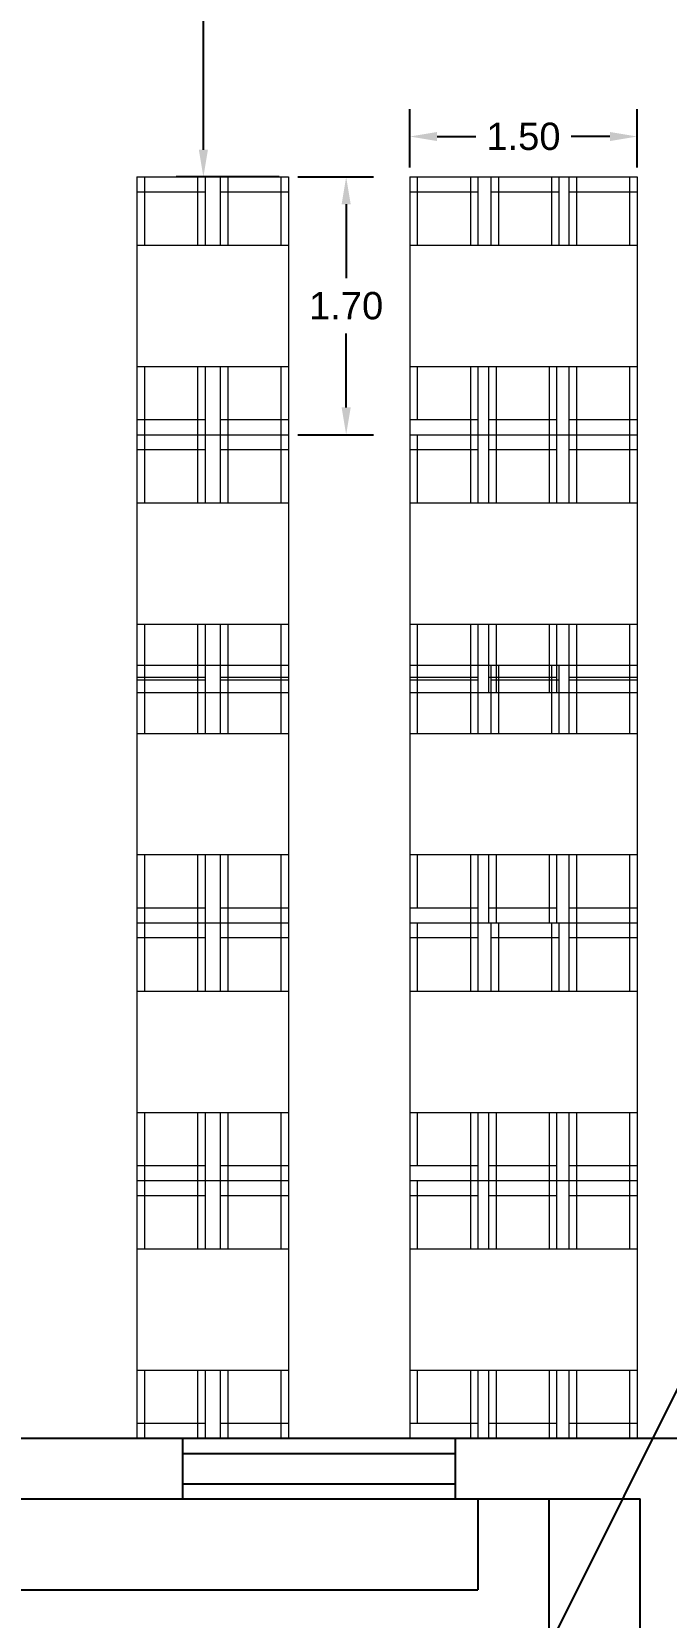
# Model space of a CAD drawing. Header units: inches. Extents: x 101 to 668, y -217 to 99.
# Drawn here: x 140.81 to 144.99, y 3.13 to 13.59 of the extents above; entities that cross this region are included whole.
import ezdxf

# ---------------------------------------------------------------- set-up
doc = ezdxf.new("R2010")
doc.units = ezdxf.units.IN
doc.header["$MEASUREMENT"] = 0
doc.layers.add('FUR', color=1, linetype='Continuous', lineweight=15)
doc.styles.get("Standard").update_dxf_attribs({"font": 'arial.ttf'})
doc.dimstyles.get("Standard").update_dxf_attribs({"dimtxt": 0.18, "dimasz": 0.18, "dimexe": 0.18, "dimexo": 0.0625, "dimgap": 0.09, "dimtad": 0, "dimtih": 1, "dimtoh": 1, "dimdec": 4, "dimzin": 0, "dimdsep": 46, "dimtxsty": 'Standard', "dimcen": 0.09, "dimadec": 0, "dimazin": 0, "dimtfac": 1, "dimtdec": 4, "dimtofl": 0, "dimtmove": 0, "dimatfit": 3, "dimfxl": 1, "dimtolj": 1, "dimtzin": 0, "dimarcsym": 0})

# ---------------------------------------------------------------- blocks, each defined once
blk = doc.blocks.new('*D68')
at = {"color": 0, "lineweight": -2}
for p, q in [((142.257, 14.978), (141.758, 14.978)), ((141.938, 14.798), (141.938, 14.167)), ((141.938, 12.808), (141.938, 13.803)), ((142.437, 12.628), (141.758, 12.628))]:
    blk.add_line(p, q, dxfattribs=at)
at = {"color": 0}
for points in [[(141.908, 14.798), (141.968, 14.798), (141.938, 14.978)], [(141.908, 12.808), (141.968, 12.808), (141.938, 12.628)]]:
    blk.add_solid(points, dxfattribs=at)
at = {"layer": 'Defpoints', "color": 0}
for p in [(141.938, 14.978), (142.32, 14.978), (142.5, 12.628)]:
    blk.add_point(p, dxfattribs=at)
at = {"color": 0, "insert": (141.938, 13.985), "char_height": 0.18, "attachment_point": 5}
blk.add_mtext('\\A1;2.35', dxfattribs=at)
blk = doc.blocks.new('*D108')
at = {"color": 0, "lineweight": -2}
for p, q in [((143.3, 12.691), (143.3, 13.075)), ((144.8, 12.691), (144.8, 13.075)), ((143.48, 12.895), (143.735, 12.895)), ((144.62, 12.895), (144.365, 12.895))]:
    blk.add_line(p, q, dxfattribs=at)
at = {"color": 0}
for points in [[(143.48, 12.925), (143.48, 12.865), (143.3, 12.895)], [(144.62, 12.925), (144.62, 12.865), (144.8, 12.895)]]:
    blk.add_solid(points, dxfattribs=at)
at = {"layer": 'Defpoints', "color": 0}
for p in [(144.8, 12.895), (143.3, 12.628), (144.8, 12.628)]:
    blk.add_point(p, dxfattribs=at)
at = {"color": 0, "insert": (144.05, 12.895), "char_height": 0.18, "attachment_point": 5}
blk.add_mtext('\\A1;1.50', dxfattribs=at)
blk = doc.blocks.new('*D109')
at = {"color": 0, "lineweight": -2}
for p, q in [((142.562, 12.628), (143.06, 12.628)), ((142.88, 12.448), (142.88, 11.96)), ((142.88, 11.108), (142.88, 11.596)), ((142.562, 10.928), (143.06, 10.928))]:
    blk.add_line(p, q, dxfattribs=at)
at = {"color": 0}
for points in [[(142.85, 12.448), (142.91, 12.448), (142.88, 12.628)], [(142.85, 11.108), (142.91, 11.108), (142.88, 10.928)]]:
    blk.add_solid(points, dxfattribs=at)
at = {"layer": 'Defpoints', "color": 0}
for p in [(142.5, 12.628), (142.5, 10.928), (142.88, 10.928)]:
    blk.add_point(p, dxfattribs=at)
at = {"color": 0, "insert": (142.88, 11.778), "char_height": 0.18, "attachment_point": 5}
blk.add_mtext('\\A1;1.70', dxfattribs=at)

msp = doc.modelspace()

# ---------------------------------------------------------------- linework, layer by layer
for p, q in [((161.24949, 37.08583), (135.75324, -14.03406)), ((129.19961, 4.30825), (146.74461, 4.30825)), ((141.79961, 4.30825), (141.79961, 3.90825)), ((141.79961, 4.30825), (141.79961, 3.90825)), ((143.59961, 4.30825), (143.59961, 3.90825)), ((141.79961, 4.20825), (143.59961, 4.20825)), ((141.79961, 4.00825), (143.59961, 4.00825)), ((128.79961, 3.90825), (144.81961, 3.90825)), ((141.79961, 3.90825), (141.79961, 3.90825)), ((143.74961, 3.90825), (143.74961, 3.30825)), ((144.21961, -1.04175), (144.21961, 3.90825)), ((144.81961, -1.04175), (144.81961, 3.90825)), ((130.84961, 3.30825), (143.74961, 3.30825))]:
    msp.add_line(p, q)
at = {"layer": 'FUR', "lineweight": 20}
for p, q in [((141.49961, 12.62825), (141.49961, 10.92825)), ((141.49961, 12.62825), (141.94961, 12.62825)), ((141.49961, 12.62825), (142.49961, 12.62825)), ((141.54961, 12.62825), (141.54961, 12.17825)), ((141.89961, 12.62825), (141.89961, 12.17825)), ((141.94961, 12.62825), (141.94961, 12.17825)), ((142.04961, 12.62825), (142.49961, 12.62825)), ((142.04961, 12.62825), (142.04961, 12.17825)), ((142.09961, 12.62825), (142.09961, 12.17825)), ((142.44961, 12.62825), (142.44961, 12.17825)), ((142.49961, 12.62825), (142.49961, 12.17825)), ((142.49961, 12.62825), (142.49961, 11.37825)), ((143.29961, 12.62825), (143.29961, 11.37825)), ((143.29961, 12.62825), (143.29961, 12.17825)), ((143.29961, 12.62825), (143.74961, 12.62825)), ((143.29961, 12.62825), (144.79961, 12.62825)), ((143.34961, 12.62825), (143.34961, 12.17825)), ((143.69961, 12.62825), (143.69961, 12.17825)), ((143.74961, 12.62825), (143.74961, 12.17825)), ((143.83426, 12.62825), (143.83426, 12.17825)), ((143.88426, 12.62825), (143.88426, 12.17825)), ((143.94961, 12.62825), (144.39961, 12.62825)), ((144.23426, 12.62825), (144.23426, 12.17825)), ((144.28426, 12.62825), (144.28426, 12.17825)), ((144.34961, 12.62825), (144.34961, 12.17825)), ((144.39961, 12.62825), (144.39961, 12.17825)), ((144.74961, 12.62825), (144.74961, 12.17825)), ((144.79961, 12.62825), (144.79961, 10.92825)), ((144.79961, 12.62825), (144.79961, 12.17825)), ((141.94961, 12.52825), (141.49961, 12.52825)), ((142.49961, 12.52825), (142.04961, 12.52825)), ((143.74961, 12.52825), (143.29961, 12.52825)), ((144.28426, 12.52825), (143.83426, 12.52825)), ((144.79961, 12.52825), (144.34961, 12.52825)), ((142.04961, 12.37825), (142.04961, 12.17825)), ((143.29961, 12.37825), (143.29961, 12.17825)), ((143.83426, 12.37825), (143.83426, 12.17825)), ((141.49961, 12.17825), (142.04961, 12.17825)), ((142.04961, 12.17825), (142.49961, 12.17825)), ((143.29961, 12.17825), (143.83426, 12.17825)), ((143.29961, 12.17825), (143.29961, 11.37825)), ((143.83426, 12.17825), (144.34961, 12.17825)), ((144.34961, 12.17825), (144.79961, 12.17825)), ((141.49961, 11.37825), (142.04961, 11.37825)), ((141.54961, 11.37825), (141.54961, 10.92825)), ((141.89961, 11.37825), (141.89961, 10.92825)), ((141.94961, 11.37825), (141.94961, 10.92825)), ((142.04961, 11.37825), (142.49961, 11.37825)), ((142.04961, 11.37825), (142.04961, 10.92825)), ((142.09961, 11.37825), (142.09961, 10.92825)), ((142.44961, 11.37825), (142.44961, 10.92825)), ((142.49961, 11.37825), (142.49961, 10.92825)), ((142.49961, 11.37825), (142.49961, 10.92825)), ((143.29961, 11.37825), (143.81882, 11.37825)), ((143.29961, 11.37825), (143.29961, 10.92825)), ((143.34961, 11.37825), (143.34961, 11.02825)), ((143.69961, 11.37825), (143.69961, 10.92825)), ((143.74961, 11.37825), (143.74961, 10.92825)), ((143.81882, 11.37825), (144.34961, 11.37825)), ((143.81882, 11.37825), (143.81882, 10.92825)), ((143.86882, 11.37825), (143.86882, 10.92825)), ((144.21882, 11.37825), (144.21882, 10.92825)), ((144.26882, 11.37825), (144.26882, 10.92825)), ((144.34961, 11.37825), (144.79961, 11.37825)), ((144.34961, 11.37825), (144.34961, 10.92825)), ((144.39961, 11.37825), (144.39961, 10.92825)), ((144.74961, 11.37825), (144.74961, 10.92825)), ((144.79961, 11.37825), (144.79961, 10.92825)), ((141.49961, 11.02825), (141.94961, 11.02825)), ((142.04961, 11.02825), (142.49961, 11.02825)), ((143.29961, 11.02825), (143.74961, 11.02825)), ((143.81882, 11.02825), (144.26882, 11.02825)), ((144.34961, 11.02825), (144.79961, 11.02825)), ((141.49961, 10.92825), (141.94961, 10.92825)), ((141.49961, 10.92825), (142.49961, 10.92825)), ((141.49961, 10.92825), (141.49961, 9.22825)), ((141.49961, 10.92825), (141.49961, 9.22825)), ((141.49961, 10.92825), (141.94961, 10.92825)), ((141.49961, 10.92825), (142.49961, 10.92825)), ((141.54961, 10.92825), (141.54961, 10.47825)), ((141.89961, 10.92825), (141.89961, 10.47825)), ((141.94961, 10.92825), (141.94961, 10.47825)), ((142.04961, 10.92825), (142.49961, 10.92825)), ((142.04961, 10.92825), (142.04961, 10.47825)), ((142.09961, 10.92825), (142.09961, 10.47825)), ((142.14961, 10.92825), (142.49961, 10.92825)), ((142.44961, 10.92825), (142.44961, 10.47825)), ((142.49961, 10.92825), (142.49961, 10.47825)), ((142.49961, 10.92825), (142.49961, 9.67825)), ((143.29961, 10.92825), (143.74961, 10.92825)), ((143.29961, 10.92825), (144.79961, 10.92825)), ((143.29961, 10.92825), (143.29961, 9.67825)), ((143.29961, 10.92825), (143.29961, 10.47825)), ((143.29961, 10.92825), (143.74961, 10.92825)), ((143.29961, 10.92825), (144.79961, 10.92825)), ((143.34961, 10.92825), (143.34961, 10.47825)), ((143.69961, 10.92825), (143.69961, 10.47825)), ((143.74961, 10.92825), (143.74961, 10.47825)), ((143.81882, 10.92825), (143.81882, 10.47825)), ((143.86882, 10.92825), (143.86882, 10.47825)), ((143.94961, 10.92825), (144.39961, 10.92825)), ((143.94961, 10.92825), (144.39961, 10.92825)), ((144.21882, 10.92825), (144.21882, 10.47825)), ((144.26882, 10.92825), (144.26882, 10.47825)), ((144.34961, 10.92825), (144.34961, 10.47825)), ((144.39961, 10.92825), (144.39961, 10.47825)), ((144.74961, 10.92825), (144.74961, 10.47825)), ((144.79961, 10.92825), (144.79961, 9.22825)), ((144.79961, 10.92825), (144.79961, 10.47825)), ((141.94961, 10.82825), (141.49961, 10.82825)), ((142.49961, 10.82825), (142.04961, 10.82825)), ((143.74961, 10.82825), (143.29961, 10.82825)), ((144.26882, 10.82825), (143.81882, 10.82825)), ((144.79961, 10.82825), (144.34961, 10.82825)), ((142.04961, 10.67825), (142.04961, 10.47825)), ((143.29961, 10.67825), (143.29961, 10.47825)), ((141.49961, 10.47825), (142.04961, 10.47825)), ((142.04961, 10.47825), (142.49961, 10.47825)), ((143.29961, 10.47825), (143.83426, 10.47825)), ((143.29961, 10.47825), (143.29961, 9.67825)), ((143.83426, 10.47825), (144.34961, 10.47825)), ((144.34961, 10.47825), (144.79961, 10.47825)), ((141.49961, 9.67825), (142.04961, 9.67825)), ((141.54961, 9.67825), (141.54961, 9.22825)), ((141.89961, 9.67825), (141.89961, 9.22825)), ((141.94961, 9.67825), (141.94961, 9.22825)), ((142.04961, 9.67825), (142.49961, 9.67825)), ((142.04961, 9.67825), (142.04961, 9.22825)), ((142.09961, 9.67825), (142.09961, 9.22825)), ((142.44961, 9.67825), (142.44961, 9.22825)), ((142.49961, 9.67825), (142.49961, 9.22825)), ((142.49961, 9.67825), (142.49961, 9.22825)), ((143.29961, 9.67825), (143.81882, 9.67825)), ((143.29961, 9.67825), (143.29961, 9.22825)), ((143.34961, 9.67825), (143.34961, 9.32825)), ((143.69961, 9.67825), (143.69961, 9.22825)), ((143.74961, 9.67825), (143.74961, 9.22825)), ((143.81882, 9.67825), (144.34961, 9.67825)), ((143.81882, 9.67825), (143.81882, 9.22825)), ((143.86882, 9.67825), (143.86882, 9.22825)), ((144.21882, 9.67825), (144.21882, 9.22825)), ((144.26882, 9.67825), (144.26882, 9.22825)), ((144.34961, 9.67825), (144.79961, 9.67825)), ((144.34961, 9.67825), (144.34961, 9.22825)), ((144.39961, 9.67825), (144.39961, 9.22825)), ((144.74961, 9.67825), (144.74961, 9.22825)), ((144.79961, 9.67825), (144.79961, 9.22825)), ((141.49961, 9.40825), (141.49961, 7.70825)), ((141.49961, 9.40825), (141.94961, 9.40825)), ((141.49961, 9.40825), (142.49961, 9.40825)), ((141.49961, 9.32825), (141.94961, 9.32825)), ((141.54961, 9.40825), (141.54961, 8.95825)), ((141.89961, 9.40825), (141.89961, 8.95825)), ((141.94961, 9.40825), (141.94961, 8.95825)), ((142.04961, 9.40825), (142.49961, 9.40825)), ((142.04961, 9.40825), (142.04961, 8.95825)), ((142.04961, 9.32825), (142.49961, 9.32825)), ((142.09961, 9.40825), (142.09961, 8.95825)), ((142.44961, 9.40825), (142.44961, 8.95825)), ((142.49961, 9.40825), (142.49961, 8.95825)), ((142.49961, 9.40825), (142.49961, 8.15825)), ((143.29961, 9.40825), (143.29961, 8.15825)), ((143.29961, 9.40825), (143.29961, 8.95825)), ((143.29961, 9.40825), (143.74961, 9.40825)), ((143.29961, 9.40825), (144.79961, 9.40825)), ((143.29961, 9.32825), (143.74961, 9.32825)), ((143.34961, 9.40825), (143.34961, 8.95825)), ((143.69961, 9.40825), (143.69961, 8.95825)), ((143.74961, 9.40825), (143.74961, 8.95825)), ((143.81882, 9.32825), (144.26882, 9.32825)), ((143.83426, 9.40825), (143.83426, 8.95825)), ((143.88426, 9.40825), (143.88426, 8.95825)), ((143.94961, 9.40825), (144.39961, 9.40825)), ((144.23426, 9.40825), (144.23426, 8.95825)), ((144.28426, 9.40825), (144.28426, 8.95825)), ((144.34961, 9.40825), (144.34961, 8.95825)), ((144.34961, 9.32825), (144.79961, 9.32825)), ((144.39961, 9.40825), (144.39961, 8.95825)), ((144.74961, 9.40825), (144.74961, 8.95825)), ((144.79961, 9.40825), (144.79961, 7.70825)), ((144.79961, 9.40825), (144.79961, 8.95825)), ((141.94961, 9.30825), (141.49961, 9.30825)), ((141.49961, 9.22825), (141.94961, 9.22825)), ((141.49961, 9.22825), (142.49961, 9.22825)), ((142.49961, 9.30825), (142.04961, 9.30825)), ((142.14961, 9.22825), (142.49961, 9.22825)), ((143.74961, 9.30825), (143.29961, 9.30825)), ((143.29961, 9.22825), (143.74961, 9.22825)), ((143.29961, 9.22825), (144.79961, 9.22825)), ((144.28426, 9.30825), (143.83426, 9.30825)), ((143.94961, 9.22825), (144.39961, 9.22825)), ((144.79961, 9.30825), (144.34961, 9.30825)), ((142.04961, 9.15825), (142.04961, 8.95825)), ((143.29961, 9.15825), (143.29961, 8.95825)), ((143.83426, 9.15825), (143.83426, 8.95825)), ((141.49961, 8.95825), (142.04961, 8.95825)), ((142.04961, 8.95825), (142.49961, 8.95825)), ((143.29961, 8.95825), (143.83426, 8.95825)), ((143.29961, 8.95825), (143.29961, 8.15825)), ((143.83426, 8.95825), (144.34961, 8.95825)), ((144.34961, 8.95825), (144.79961, 8.95825)), ((141.49961, 8.15825), (142.04961, 8.15825)), ((141.54961, 8.15825), (141.54961, 7.70825)), ((141.89961, 8.15825), (141.89961, 7.70825)), ((141.94961, 8.15825), (141.94961, 7.70825)), ((142.04961, 8.15825), (142.49961, 8.15825)), ((142.04961, 8.15825), (142.04961, 7.70825)), ((142.09961, 8.15825), (142.09961, 7.70825)), ((142.44961, 8.15825), (142.44961, 7.70825)), ((142.49961, 8.15825), (142.49961, 7.70825)), ((142.49961, 8.15825), (142.49961, 7.70825)), ((143.29961, 8.15825), (143.81882, 8.15825)), ((143.29961, 8.15825), (143.29961, 7.70825)), ((143.34961, 8.15825), (143.34961, 7.80825)), ((143.69961, 8.15825), (143.69961, 7.70825)), ((143.74961, 8.15825), (143.74961, 7.70825)), ((143.81882, 8.15825), (144.34961, 8.15825)), ((143.81882, 8.15825), (143.81882, 7.70825)), ((143.86882, 8.15825), (143.86882, 7.70825)), ((144.21882, 8.15825), (144.21882, 7.70825)), ((144.26882, 8.15825), (144.26882, 7.70825)), ((144.34961, 8.15825), (144.79961, 8.15825)), ((144.34961, 8.15825), (144.34961, 7.70825)), ((144.39961, 8.15825), (144.39961, 7.70825)), ((144.74961, 8.15825), (144.74961, 7.70825)), ((144.79961, 8.15825), (144.79961, 7.70825)), ((141.49961, 7.80825), (141.94961, 7.80825)), ((142.04961, 7.80825), (142.49961, 7.80825)), ((143.29961, 7.80825), (143.74961, 7.80825)), ((143.81882, 7.80825), (144.26882, 7.80825)), ((144.34961, 7.80825), (144.79961, 7.80825)), ((141.49961, 7.70825), (141.49961, 6.00825)), ((141.49961, 7.70825), (141.49961, 6.00825)), ((141.49961, 7.70825), (141.94961, 7.70825)), ((141.49961, 7.70825), (142.49961, 7.70825)), ((141.49961, 7.70825), (141.94961, 7.70825)), ((141.49961, 7.70825), (142.49961, 7.70825)), ((141.49961, 7.70825), (141.94961, 7.70825)), ((141.49961, 7.70825), (142.49961, 7.70825)), ((141.54961, 7.70825), (141.54961, 7.25825)), ((141.89961, 7.70825), (141.89961, 7.25825)), ((141.94961, 7.70825), (141.94961, 7.25825)), ((142.04961, 7.70825), (142.49961, 7.70825)), ((142.04961, 7.70825), (142.04961, 7.25825)), ((142.04961, 7.70825), (142.49961, 7.70825)), ((142.09961, 7.70825), (142.09961, 7.25825)), ((142.14961, 7.70825), (142.49961, 7.70825)), ((142.44961, 7.70825), (142.44961, 7.25825)), ((142.49961, 7.70825), (142.49961, 7.25825)), ((142.49961, 7.70825), (142.49961, 6.45825)), ((143.29961, 7.70825), (143.29961, 6.45825)), ((143.29961, 7.70825), (143.29961, 7.25825)), ((143.29961, 7.70825), (143.74961, 7.70825)), ((143.29961, 7.70825), (144.79961, 7.70825)), ((143.29961, 7.70825), (143.74961, 7.70825)), ((143.29961, 7.70825), (144.79961, 7.70825)), ((143.29961, 7.70825), (143.74961, 7.70825)), ((143.29961, 7.70825), (144.79961, 7.70825)), ((143.34961, 7.70825), (143.34961, 7.25825)), ((143.69961, 7.70825), (143.69961, 7.25825)), ((143.74961, 7.70825), (143.74961, 7.25825)), ((143.83426, 7.70825), (143.83426, 7.25825)), ((143.88426, 7.70825), (143.88426, 7.25825)), ((143.94961, 7.70825), (144.39961, 7.70825)), ((143.94961, 7.70825), (144.39961, 7.70825)), ((143.94961, 7.70825), (144.39961, 7.70825)), ((144.23426, 7.70825), (144.23426, 7.25825)), ((144.28426, 7.70825), (144.28426, 7.25825)), ((144.34961, 7.70825), (144.34961, 7.25825)), ((144.39961, 7.70825), (144.39961, 7.25825)), ((144.74961, 7.70825), (144.74961, 7.25825)), ((144.79961, 7.70825), (144.79961, 6.00825)), ((144.79961, 7.70825), (144.79961, 7.25825)), ((141.94961, 7.60825), (141.49961, 7.60825)), ((142.49961, 7.60825), (142.04961, 7.60825)), ((143.74961, 7.60825), (143.29961, 7.60825)), ((144.28426, 7.60825), (143.83426, 7.60825)), ((144.79961, 7.60825), (144.34961, 7.60825)), ((142.04961, 7.45825), (142.04961, 7.25825)), ((143.29961, 7.45825), (143.29961, 7.25825)), ((143.83426, 7.45825), (143.83426, 7.25825)), ((141.49961, 7.25825), (142.04961, 7.25825)), ((142.04961, 7.25825), (142.49961, 7.25825)), ((143.29961, 7.25825), (143.83426, 7.25825)), ((143.29961, 7.25825), (143.29961, 6.45825)), ((143.83426, 7.25825), (144.34961, 7.25825)), ((144.34961, 7.25825), (144.79961, 7.25825)), ((141.49961, 6.45825), (142.04961, 6.45825)), ((141.54961, 6.45825), (141.54961, 6.00825)), ((141.89961, 6.45825), (141.89961, 6.00825)), ((141.94961, 6.45825), (141.94961, 6.00825)), ((142.04961, 6.45825), (142.49961, 6.45825)), ((142.04961, 6.45825), (142.04961, 6.00825)), ((142.09961, 6.45825), (142.09961, 6.00825)), ((142.44961, 6.45825), (142.44961, 6.00825)), ((142.49961, 6.45825), (142.49961, 6.00825)), ((142.49961, 6.45825), (142.49961, 6.00825)), ((143.29961, 6.45825), (143.81882, 6.45825)), ((143.29961, 6.45825), (143.29961, 6.00825)), ((143.34961, 6.45825), (143.34961, 6.10825)), ((143.69961, 6.45825), (143.69961, 6.00825)), ((143.74961, 6.45825), (143.74961, 6.00825)), ((143.81882, 6.45825), (144.34961, 6.45825)), ((143.81882, 6.45825), (143.81882, 6.00825)), ((143.86882, 6.45825), (143.86882, 6.00825)), ((144.21882, 6.45825), (144.21882, 6.00825)), ((144.26882, 6.45825), (144.26882, 6.00825)), ((144.34961, 6.45825), (144.79961, 6.45825)), ((144.34961, 6.45825), (144.34961, 6.00825)), ((144.39961, 6.45825), (144.39961, 6.00825)), ((144.74961, 6.45825), (144.74961, 6.00825)), ((144.79961, 6.45825), (144.79961, 6.00825)), ((141.49961, 6.10825), (141.94961, 6.10825)), ((142.04961, 6.10825), (142.49961, 6.10825)), ((143.29961, 6.10825), (143.74961, 6.10825)), ((143.81882, 6.10825), (144.26882, 6.10825)), ((144.34961, 6.10825), (144.79961, 6.10825)), ((141.49961, 6.00825), (141.94961, 6.00825)), ((141.49961, 6.00825), (142.49961, 6.00825)), ((141.49961, 6.00825), (141.49961, 4.30825)), ((141.49961, 6.00825), (141.49961, 4.30825)), ((141.49961, 6.00825), (141.94961, 6.00825)), ((141.49961, 6.00825), (142.49961, 6.00825)), ((141.54961, 6.00825), (141.54961, 5.55825)), ((141.89961, 6.00825), (141.89961, 5.55825)), ((141.94961, 6.00825), (141.94961, 5.55825)), ((142.04961, 6.00825), (142.49961, 6.00825)), ((142.04961, 6.00825), (142.04961, 5.55825)), ((142.09961, 6.00825), (142.09961, 5.55825)), ((142.14961, 6.00825), (142.49961, 6.00825)), ((142.44961, 6.00825), (142.44961, 5.55825)), ((142.49961, 6.00825), (142.49961, 5.55825)), ((142.49961, 6.00825), (142.49961, 4.75825)), ((143.29961, 6.00825), (143.74961, 6.00825)), ((143.29961, 6.00825), (144.79961, 6.00825)), ((143.29961, 6.00825), (143.29961, 4.75825)), ((143.29961, 6.00825), (143.29961, 5.55825)), ((143.29961, 6.00825), (143.74961, 6.00825)), ((143.29961, 6.00825), (144.79961, 6.00825)), ((143.34961, 6.00825), (143.34961, 5.55825)), ((143.69961, 6.00825), (143.69961, 5.55825)), ((143.74961, 6.00825), (143.74961, 5.55825)), ((143.81882, 6.00825), (143.81882, 5.55825)), ((143.86882, 6.00825), (143.86882, 5.55825)), ((143.94961, 6.00825), (144.39961, 6.00825)), ((143.94961, 6.00825), (144.39961, 6.00825)), ((144.21882, 6.00825), (144.21882, 5.55825)), ((144.26882, 6.00825), (144.26882, 5.55825)), ((144.34961, 6.00825), (144.34961, 5.55825)), ((144.39961, 6.00825), (144.39961, 5.55825)), ((144.74961, 6.00825), (144.74961, 5.55825)), ((144.79961, 6.00825), (144.79961, 4.30825)), ((144.79961, 6.00825), (144.79961, 5.55825)), ((141.94961, 5.90825), (141.49961, 5.90825)), ((142.49961, 5.90825), (142.04961, 5.90825)), ((143.74961, 5.90825), (143.29961, 5.90825)), ((144.26882, 5.90825), (143.81882, 5.90825)), ((144.79961, 5.90825), (144.34961, 5.90825)), ((142.04961, 5.75825), (142.04961, 5.55825)), ((143.29961, 5.75825), (143.29961, 5.55825)), ((141.49961, 5.55825), (142.04961, 5.55825)), ((142.04961, 5.55825), (142.49961, 5.55825)), ((143.29961, 5.55825), (143.83426, 5.55825)), ((143.29961, 5.55825), (143.29961, 4.75825)), ((143.83426, 5.55825), (144.34961, 5.55825)), ((144.34961, 5.55825), (144.79961, 5.55825)), ((141.49961, 4.75825), (142.04961, 4.75825)), ((141.54961, 4.75825), (141.54961, 4.30825)), ((141.89961, 4.75825), (141.89961, 4.30825)), ((141.94961, 4.75825), (141.94961, 4.30825)), ((142.04961, 4.75825), (142.49961, 4.75825)), ((142.04961, 4.75825), (142.04961, 4.30825)), ((142.09961, 4.75825), (142.09961, 4.30825)), ((142.44961, 4.75825), (142.44961, 4.30825)), ((142.49961, 4.75825), (142.49961, 4.30825)), ((142.49961, 4.75825), (142.49961, 4.30825)), ((143.29961, 4.75825), (143.81882, 4.75825)), ((143.29961, 4.75825), (143.29961, 4.30825)), ((143.34961, 4.75825), (143.34961, 4.40825)), ((143.69961, 4.75825), (143.69961, 4.30825)), ((143.74961, 4.75825), (143.74961, 4.30825)), ((143.81882, 4.75825), (144.34961, 4.75825)), ((143.81882, 4.75825), (143.81882, 4.30825)), ((143.86882, 4.75825), (143.86882, 4.30825)), ((144.21882, 4.75825), (144.21882, 4.30825)), ((144.26882, 4.75825), (144.26882, 4.30825)), ((144.34961, 4.75825), (144.79961, 4.75825)), ((144.34961, 4.75825), (144.34961, 4.30825)), ((144.39961, 4.75825), (144.39961, 4.30825)), ((144.74961, 4.75825), (144.74961, 4.30825)), ((144.79961, 4.75825), (144.79961, 4.30825)), ((141.49961, 4.40825), (141.94961, 4.40825)), ((142.04961, 4.40825), (142.49961, 4.40825)), ((143.29961, 4.40825), (143.74961, 4.40825)), ((143.81882, 4.40825), (144.26882, 4.40825)), ((144.34961, 4.40825), (144.79961, 4.40825)), ((141.49961, 4.30825), (141.94961, 4.30825)), ((141.49961, 4.30825), (142.49961, 4.30825)), ((142.14961, 4.30825), (142.49961, 4.30825)), ((143.29961, 4.30825), (143.74961, 4.30825)), ((143.29961, 4.30825), (144.79961, 4.30825)), ((143.94961, 4.30825), (144.39961, 4.30825))]:
    msp.add_line(p, q, dxfattribs=at)

# ---------------------------------------------------------------- dimensions: what is measured, and where the dimension line sits
dim = msp.add_linear_dim(base=(141.93787, 14.97825), p1=(142.49961, 12.62825), p2=(142.31961, 14.97825), angle=90, dimstyle='Standard', override={"dimtxt": 0.18, "dimdec": 2})
dim.commit()
dim.dimension.update_dxf_attribs({"geometry": '*D68', "text_midpoint": (141.93787, 13.98521), "dimtype": 160})
dim = msp.add_linear_dim(base=(144.79961, 12.89512), p1=(143.29961, 12.62825), p2=(144.79961, 12.62825), dimstyle='Standard', override={"dimdec": 2})
dim.commit()
dim.dimension.update_dxf_attribs({"geometry": '*D108', "text_midpoint": (144.04961, 12.89512)})
dim = msp.add_linear_dim(base=(142.88044, 10.92825), p1=(142.49961, 12.62825), p2=(142.49961, 10.92825), angle=90, dimstyle='Standard', override={"dimdec": 2})
dim.commit()
dim.dimension.update_dxf_attribs({"geometry": '*D109', "text_midpoint": (142.88044, 11.77825)})

doc.saveas('drawing.dxf')
